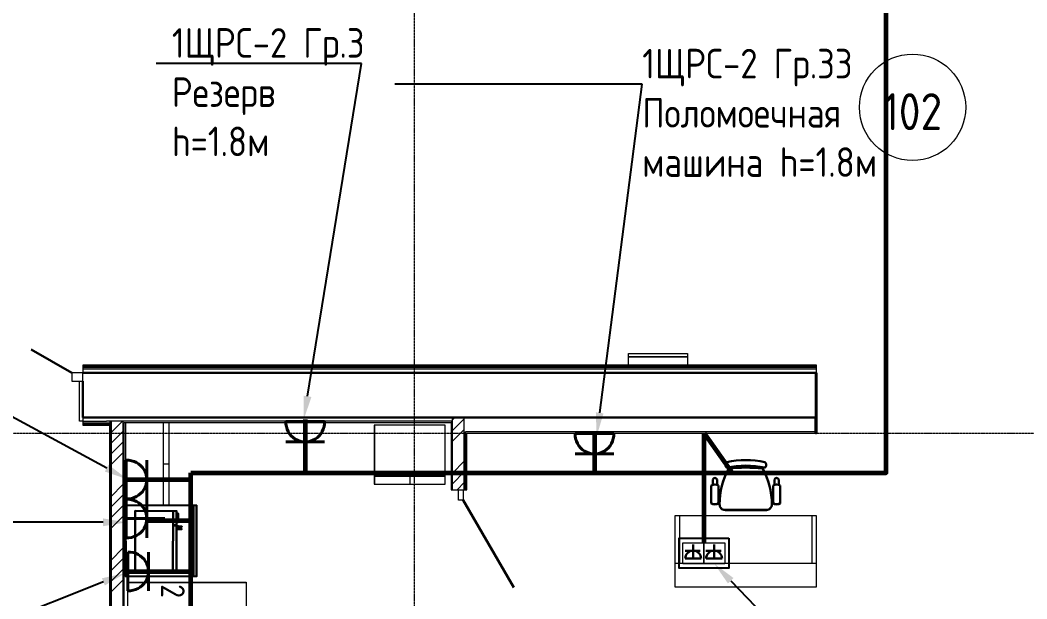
# Model space of a CAD drawing. Header units: millimetres. Extents: x -32 to 417638015, y -35 to 175284279.
# Drawn here: x 184406 to 192930, y 58660 to 63557 of the extents above; entities that cross this region are included whole.
import ezdxf
from ezdxf import colors
from ezdxf.entities.mleader import LeaderData, LeaderLine
from ezdxf.math import Vec2, Vec3

# ---------------------------------------------------------------- set-up
doc = ezdxf.new("R2010")
doc.units = ezdxf.units.MM
doc.linetypes.add('ADSK_Линия сетки', pattern=[25, 20, -2.5, 0, -2.5])
for name, color, linetype, lineweight in [('_ЭМ_В полу', 26, 'Кабель в трубе', 60), ('_ЭМ_гофра', 5, 'Continuous', 60), ('_ЭМ_ТХобщее_слой', 7, 'Continuous', 30), ('Аннотация', 7, 'Continuous', 18), ('Двери', 7, 'Continuous', 9), ('Оси', 253, 'Continuous', 9), ('Перекрытие', 7, 'Continuous', 18), ('Стены внутренние', 7, 'Continuous', 18), ('Стены несущие', 7, 'Continuous', 30), ('Стены отделка', 7, 'Continuous', 30), ('Стены штриховка', 7, 'Continuous', 9), ('ТХ', 5, 'Continuous', 0), ('ШТРИХОВКА', 252, 'Continuous', 15), ('Электро', 250, 'Continuous', 25), ('ЭМ', 5, 'Continuous', 40), ('ЭОМ_Кабель Быт. розеток', 5, 'Continuous', 30), ('ЭОМ_Кабель для СУП', 150, 'Continuous', 9)]:
    doc.layers.add(name, color=color, linetype=linetype, lineweight=lineweight)
for name, color, linetype in [('_ЭМ_Надписи', 7, 'Continuous'), ('ВНУТРЯНКА', 1, 'Continuous'), ('ЭОМ_Лотки рабочие', 5, 'Continuous')]:
    doc.layers.add(name, color=color, linetype=linetype)
doc.layers.add('PDF _ЭОМ _розетки', color=7, linetype='Continuous', true_color=0xeb0000)
doc.layers.add('Линии', color=7, linetype='Continuous', lineweight=9, true_color=0x00a600)
doc.styles.add('GOST Common', font='GOST_Common.ttf', dxfattribs={"width": 0.9, "height": 350})
doc.styles.add('ЭОМ', font='isocpeur.ttf', dxfattribs={"width": 0.85, "height": 250})
doc.linetypes.add('Кабель в трубе', pattern='A,8,[133,ltypeshp.shx,S=1,R=0,X=10,Y=1.3],-3,[130,ltypeshp.shx,S=1.5,R=-45,X=-1.5,Y=0],8', length=19)
pattern_1 = [(45, (-31496.66, 188.9), (-269.4077, 269.4077), []), (45, (-31406.86, 188.9), (-269.4077, 269.4077), []), (45, (-31317.06, 188.9), (-269.4077, 269.4077), []), (45, (-31227.26, 188.9), (-269.4077, 269.4077), [])]
pattern_2 = [(0, (557.2, 188.9), (406.4, 101.6), [33.528, -271.272, 33.528, -271.272, -1625.6]), (0, (557.2, 188.9), (406.4, 101.6), [-609.6, 33.528, -576.072, 33.528, -271.272, -711.2]), (0, (557.2, 188.9), (406.4, 101.6), [-1524, 33.528, -169.672, 33.528, -474.472]), (120, (709.6, 239.7), (-291.18818, 301.15272), [33.528, -271.272, 33.528, -271.272, -1625.6]), (120, (709.6, 239.7), (-291.18818, 301.15272), [-609.6, 33.528, -576.072, 33.528, -271.272, -711.2]), (120, (709.6, 239.7), (-291.18818, 301.15272), [-1524, 33.528, -169.672, 33.528, -474.472]), (240, (760.4, 442.9), (-115.21182, -402.75272), [33.528, -271.272, 33.528, -271.272, -1625.6]), (240, (760.4, 442.9), (-115.21182, -402.75272), [-609.6, 33.528, -576.072, 33.528, -271.272, -711.2]), (240, (760.4, 442.9), (-115.21182, -402.75272), [-1524, 33.528, -169.672, 33.528, -474.472])]

# ---------------------------------------------------------------- blocks, each defined once
blk = doc.blocks.new('ТХ 1 этаж.')
at = {"color": 252, "linetype": 'Continuous', "true_color": 0x939598}
for p, q in [((27977.1, 6485.2), (27977.1, 6334)), ((27989.1, 6536.6), (27989.1, 6491)), ((28025.8, 6536.5), (28025.8, 6490.8)), ((28037.3, 6485.2), (28037.3, 6334)), ((28500.1, 6485.2), (28500.1, 6334)), ((28511.5, 6536.5), (28511.5, 6490.8)), ((28548.3, 6536.6), (28548.2, 6491)), ((28560.3, 6485.2), (28560.3, 6334)), ((28093.6, 6277.7), (28443.8, 6277.7))]:
    blk.add_line(p, q, dxfattribs=at)
at = {"color": 252, "true_color": 0x939598}
for points in [[(23018.2, 6315.7), (23019.5, 5715.7), (23619.5, 5717.1), (23618.2, 6317.1)], [(23561, 6316), (23593, 6316.1), (23594.4, 5717), (23562.4, 5717)]]:
    blk.add_lwpolyline(points, close=True, dxfattribs=at)
at = {"color": 252, "linetype": 'Continuous', "true_color": 0x939598}
for points in [[(23098.1, 5760.9), (23099.6, 6270.6), (23449.5, 6268.7), (23447.9, 5759)], [(23452.9, 6142.6), (23462.1, 6140.7), (23488.1, 6138.8), (23495.4, 6136.9), (23482.3, 6133.2), (23452.6, 6131.5), (23473.1, 6133.3), (23482.3, 6135.1), (23476.8, 6137), (23454.7, 6140.8)], [(23474.9, 6120.3), (23452.6, 6120.4), (23476.8, 6118.4), (23486, 6118.4), (23474.9, 6116.6), (23452.6, 6114.8), (23452.6, 6124.1), (23452.6, 6131.5), (23452.9, 6140.8), (23452.9, 6142.6), (23452.6, 6137.1), (23452.6, 6131.5), (23452.6, 6122.2), (23452.6, 6114.8), (23452.6, 6111.1), (23452.6, 6109.3), (23452.6, 6111.1), (23452.6, 6114.8), (23478.6, 6114.7), (23493.3, 6116.5), (23487.8, 6118.4)], [(23452.6, 6120.4), (23452.6, 6131.5)]]:
    blk.add_lwpolyline(points, close=True, dxfattribs=at)
for points in [[(23418.2, 5759.1), (23419.8, 6268.8)], [(23449.5, 6248.3), (23462.3, 6248.2), (23462.1, 6174.1), (23449.2, 6174.1)], [(23419.5, 6148.3), (23448.9, 6148.2)]]:
    blk.add_lwpolyline(points, dxfattribs=at)
for centre, radius, start, end in [((28124.7, 6658.9), 28.1, 124.29147, 235.70827), ((28269.4, 5952), 747.5, 77.60199, 102.39777), ((28269.4, 5905.6), 747.5, 77.60199, 102.39777), ((28414, 6658.9), 28.1, 304.29007, 55.70964), ((28672.1, 6326.2), 624.5, 150.90677, 180.12147), ((28269.4, 4873.7), 1761.9, 85.39382, 94.65462), ((27865.3, 6326.2), 624.5, 359.87797, 29.10589), ((28007.2, 6435.2), 58.4, 58.95098, 121.04877), ((28007.5, 6528), 20.2, 24.89545, 155.33537), ((28530.2, 6435.2), 58.4, 58.95101, 121.04877), ((28529.9, 6528.1), 20.2, 24.89545, 155.33537), ((28007.2, 6384), 58.4, 238.95097, 301.04877), ((28093, 6323.1), 45.4, 177.81347, 270.74787), ((28444.4, 6323.1), 45.4, 269.25187, 2.18664), ((28530.2, 6384), 58.4, 238.95097, 301.04877)]:
    blk.add_arc(centre, radius, start, end, dxfattribs=at)
at = {"layer": 'ТХ', "color": 252, "true_color": 0x939598}
for p, q in [((23338.2, 6315.7), (23338.2, 7015.7)), ((23388.2, 6665.7), (23338.2, 6665.7)), ((27708.7, 6227.7), (27708.7, 5827.7)), ((28828.7, 6227.7), (28828.7, 5827.7)), ((27668.7, 5827.7), (28868.7, 5827.7))]:
    blk.add_line(p, q, dxfattribs=at)
for points in [[(27775.4, 7602.7), (27775.4, 7502.7), (27275.4, 7502.7), (27275.4, 7602.7)], [(23388.2, 6315.7), (23388.2, 7015.7), (23018.2, 7015.7), (23018.2, 6315.7)], [(25124.2, 6495.7), (25724.2, 6495.7), (25724.2, 6995.7), (25124.2, 6995.7)], [(27668.7, 5627.7), (28868.7, 5627.7), (28868.7, 6227.7), (27668.7, 6227.7)], [(23038.2, 3565.7), (23038.2, 5665.7), (24038.2, 5665.7), (24038.2, 3565.7)]]:
    blk.add_lwpolyline(points, close=True, dxfattribs=at)
for points in [[(27775.4, 7572.7), (27275.4, 7572.7)], [(25124.2, 6565.7), (25724.2, 6565.7)], [(25424.2, 6565.7), (25424.2, 6495.7)]]:
    blk.add_lwpolyline(points, dxfattribs=at)
blk = doc.blocks.new('1 этаж')
at = {"layer": 'Стены внутренние', "lineweight": 9}
h = blk.add_hatch(dxfattribs=at)
h.set_pattern_fill('FP_12', color=8, style=0, pattern_type=2)
h.set_pattern_definition(pattern_2)
h.paths.add_polyline_path([(39466.201, 9024.111), (39466.201, 9039.111), (38271.201, 9039.111), (38271.201, 9024.111), (39210.158, 9024.111)])
h.paths.add_polyline_path([(32876.642, 9024.111), (36671.201, 9024.111), (36671.201, 9039.111), (32191.201, 9039.111), (32191.201, 9024.111)])
h.paths.add_polyline_path([(40496.201, 9024.111), (40623.331, 9024.111), (40623.331, 9039.111), (40496.201, 9039.111)])
h.paths.add_polyline_path([(13876.094, 9024.111), (14200.201, 9024.111), (14200.201, 9039.111), (10503.201, 9039.111), (10503.201, 9024.111), (11764.922, 9024.111)])
h.paths.add_polyline_path([(15800.201, 9024.111), (22012.317, 9024.111), (22012.317, 9039.111), (15800.201, 9039.111)])
h.paths.add_polyline_path([(8900.486, 9024.111), (8903.201, 9024.111), (8903.201, 9039.111), (8121.287, 9039.111), (8121.287, 9024.111), (8598.164, 9024.111)])
h.paths.add_polyline_path([(25487.54, 9024.111), (26114.735, 9024.111), (26114.735, 9039.111), (23912.317, 9039.111), (23912.317, 9024.111), (25375.995, 9024.111)])
h.paths.add_polyline_path([(30671.201, 9024.111), (30671.201, 9039.111), (28054.735, 9039.111), (28054.735, 9024.111), (30237.677, 9024.111)])
h = blk.add_hatch(dxfattribs=at)
h.set_pattern_fill('FP_12', color=8, style=0, pattern_type=2)
h.set_pattern_definition(pattern_2)
h.paths.add_polyline_path([(15999.701, 8569.111), (15999.701, 8584.111), (15800.201, 8584.111), (15800.201, 8569.111), (15989.701, 8569.111)])
h.paths.add_polyline_path([(8903.201, 8569.111), (8903.201, 8584.111), (8839.287, 8584.111), (8839.287, 8569.111), (8900.486, 8569.111)])
h.paths.add_polyline_path([(13876.094, 8569.111), (14200.201, 8569.111), (14200.201, 8584.111), (10503.201, 8584.111), (10503.201, 8569.111), (11764.922, 8569.111)])
at = {"layer": 'Стены штриховка'}
h = blk.add_hatch(dxfattribs=at)
h.set_pattern_fill('ANSI34', color=8, scale=20)
h.set_pattern_definition(pattern_1)
h.paths.add_polyline_path([(19029.701, 8614.111), (18929.701, 8614.111), (18929.701, 8004.111), (19029.701, 8004.111)])
h.paths.add_polyline_path([(19029.701, 6974.111), (18929.701, 6974.111), (18929.701, 6337.392), (19029.701, 6337.392)])
h.paths.add_polyline_path([(19049.701, 3337.392), (18929.701, 3337.392), (18929.701, 2667.133), (19029.701, 2667.133), (19029.701, 2836.133), (19049.701, 2836.133)])
h = blk.add_hatch(dxfattribs=at)
h.set_pattern_fill('ANSI34', color=8, scale=20)
h.set_pattern_definition(pattern_1)
h.paths.add_polyline_path([(16138.629, 8584.111), (16038.629, 8584.111), (16038.629, 2667.133), (16138.629, 2667.133)])
at = {"layer": 'Двери', "color": 8, "lineweight": 30}
for p, q in [((15705.201, 8994.111), (15363.121, 9191.611)), ((19019.701, 7917.111), (19447.701, 7175.793))]:
    blk.add_line(p, q, dxfattribs=at)
at = {"layer": 'Двери', "color": 8}
for p, q in [((15705.201, 8994.111), (15705.201, 8924.111)), ((15800.201, 8994.111), (15705.201, 8994.111)), ((15800.201, 8924.111), (15800.201, 8994.111)), ((15705.201, 8924.111), (15800.201, 8924.111)), ((18979.701, 8004.111), (19019.701, 8004.111)), ((18979.701, 7917.111), (18979.701, 8004.111)), ((19019.701, 8004.111), (19019.701, 7917.111)), ((19019.701, 7917.111), (18979.701, 7917.111))]:
    blk.add_line(p, q, dxfattribs=at)
at = {"layer": 'Линии', "color": 8}
blk.add_circle((22824.738, 11240.342), 450, dxfattribs=at)
at = {"layer": 'Оси', "color": 8, "linetype": 'ADSK_Линия сетки'}
for p, q in [((18606.766, -4162.595), (18606.766, 44411.9)), ((-9557.528, 8483.902), (56672.201, 8483.902))]:
    blk.add_line(p, q, dxfattribs=at)
at = {"layer": 'Перекрытие', "color": 8}
for p, q in [((15772.201, 8584.111), (15772.201, 8924.111)), ((15800.201, 8584.111), (15772.201, 8584.111))]:
    blk.add_line(p, q, dxfattribs=at)
at = {"layer": 'Стены несущие', "color": 8}
for p, q in [((22012.201, 8994.111), (15800.201, 8994.111)), ((22012.201, 8484.111), (22012.201, 8994.111)), ((15800.201, 8924.111), (15800.201, 8614.111)), ((22002.201, 8614.111), (15800.201, 8614.111)), ((22002.201, 8614.111), (22002.201, 8484.111)), ((22002.201, 8484.111), (22012.201, 8484.111))]:
    blk.add_line(p, q, dxfattribs=at)
at = {"layer": 'Стены отделка', "color": 8, "lineweight": 9}
for p, q in [((15800.201, 9059.111), (15800.201, 8994.111)), ((22012.317, 9059.111), (15800.201, 9059.111)), ((22012.317, 8994.111), (22012.317, 9059.111)), ((22012.201, 8994.111), (22012.317, 8994.111)), ((15800.201, 8614.111), (15800.201, 8549.111)), ((19029.701, 8494.111), (19029.701, 8614.111)), ((15800.201, 8549.111), (16028.629, 8549.111)), ((16149.701, 8584.111), (15999.701, 8584.111)), ((18929.701, 8584.111), (15999.701, 8584.111)), ((16026.629, 8549.111), (16026.629, 2257.133)), ((16138.629, 8584.111), (16138.629, 2667.133)), ((16150.629, 2699.133), (16150.629, 8572.111)), ((16150.629, 8572.111), (18917.701, 8572.111)), ((18917.701, 8572.111), (18917.701, 8004.111)), ((22012.201, 8494.111), (19038.701, 8494.111)), ((19049.701, 8004.111), (19049.701, 8482.111)), ((19049.701, 8482.111), (22012.201, 8482.111)), ((22012.201, 8482.111), (22012.201, 8484.111)), ((18917.701, 8004.111), (18979.701, 8004.111)), ((19019.701, 8004.111), (19049.701, 8004.111))]:
    blk.add_line(p, q, dxfattribs=at)
at = {"layer": 'Стены штриховка', "color": 8}
for p, q in [((22012.317, 9048.111), (15800.201, 9048.111)), ((22012.317, 9039.111), (15800.201, 9039.111)), ((22012.317, 9024.111), (15800.201, 9024.111)), ((22002.201, 8614.111), (22002.201, 8994.111)), ((18929.701, 8004.111), (18929.701, 8614.111)), ((15800.201, 8584.111), (15999.701, 8584.111)), ((15800.201, 8569.111), (16028.629, 8569.111)), ((15800.201, 8560.111), (16028.629, 8560.111)), ((15999.701, 8549.111), (15987.701, 8549.111)), ((16028.629, 8584.111), (16028.629, 2667.133)), ((16038.629, 8584.111), (16038.629, 2667.133)), ((16148.629, 2697.133), (16148.629, 8574.111)), ((16148.629, 8574.111), (18919.701, 8574.111)), ((18919.701, 8584.111), (18919.701, 8004.111)), ((19029.701, 8004.111), (19029.701, 8494.111)), ((19038.701, 8004.111), (19038.701, 8494.111)), ((19038.701, 8484.111), (22002.201, 8484.111))]:
    blk.add_line(p, q, dxfattribs=at)
at = {"layer": 'ЭОМ_Лотки рабочие'}
blk.add_blockref('ТХ 1 этаж.', (-6856.492, 1554.379), dxfattribs=at)
at = {"layer": 'Аннотация', "color": 8, "lineweight": 9, "insert": (22824.738, 11203.394), "char_height": 312.5, "width": 520.21112, "attachment_point": 5, "line_spacing_factor": 1.022766, "style": 'GOST Common'}
blk.add_mtext('102', dxfattribs=at)
blk = doc.blocks.new('_ЭМ_ТХ2_1этаж')
at = {"color": 252, "linetype": 'Continuous', "true_color": 0x939598}
for p, q in [((139125, -62708.3), (139125, -62859.5)), ((139137, -62656.9), (139137, -62702.5)), ((139173.7, -62657), (139173.7, -62702.7)), ((139185.2, -62708.3), (139185.2, -62859.5)), ((139647.9, -62708.3), (139647.9, -62859.5)), ((139659.4, -62657), (139659.4, -62702.7)), ((139696.2, -62656.9), (139696.1, -62702.5)), ((139708.2, -62708.3), (139708.2, -62859.5)), ((139241.5, -62915.8), (139591.6, -62915.8))]:
    blk.add_line(p, q, dxfattribs=at)
at = {"color": 252, "true_color": 0x939598}
for points in [[(134166.1, -62877.8), (134167.4, -63477.8), (134767.4, -63476.4), (134766.1, -62876.4)], [(134708.9, -62877.5), (134740.9, -62877.4), (134742.3, -63476.5), (134710.2, -63476.6)]]:
    blk.add_lwpolyline(points, close=True, dxfattribs=at)
at = {"color": 252, "linetype": 'Continuous', "true_color": 0x939598}
for points in [[(134246, -63432.6), (134247.5, -62922.9), (134597.4, -62924.9), (134595.8, -63434.5)], [(134600.8, -63050.9), (134610, -63052.8), (134636, -63054.7), (134643.3, -63056.6), (134630.2, -63060.3), (134600.5, -63062), (134621, -63060.2), (134630.2, -63058.4), (134624.7, -63056.5), (134602.6, -63052.8)], [(134622.8, -63073.2), (134600.5, -63073.1), (134624.7, -63075.1), (134633.9, -63075.1), (134622.8, -63076.9), (134600.5, -63078.7), (134600.5, -63069.4), (134600.5, -63062), (134600.8, -63052.8), (134600.8, -63050.9), (134600.5, -63056.5), (134600.5, -63062), (134600.5, -63071.3), (134600.5, -63078.7), (134600.5, -63082.4), (134600.5, -63084.2), (134600.5, -63082.4), (134600.5, -63078.7), (134626.5, -63078.8), (134641.2, -63077), (134635.7, -63075.1)], [(134600.5, -63073.1), (134600.5, -63062)]]:
    blk.add_lwpolyline(points, close=True, dxfattribs=at)
for points in [[(134566.1, -63434.4), (134567.7, -62924.7)], [(134597.4, -62945.2), (134610.2, -62945.3), (134610, -63019.4), (134597.1, -63019.4)], [(134567.4, -63045.2), (134596.8, -63045.3)]]:
    blk.add_lwpolyline(points, dxfattribs=at)
for centre, radius, start, end in [((139820, -62867.3), 624.5, 150.90677, 180.12147), ((139272.6, -62534.6), 28.1, 124.29147, 235.70827), ((139417.3, -63241.5), 747.5, 77.60199, 102.39777), ((139417.3, -63287.9), 747.5, 77.60199, 102.39777), ((139417.3, -64319.8), 1761.9, 85.39382, 94.65462), ((139013.2, -62867.3), 624.5, 359.87797, 29.10589), ((139561.9, -62534.6), 28.1, 304.29007, 55.70964), ((139155.4, -62665.5), 20.2, 24.89545, 155.33537), ((139677.8, -62665.4), 20.2, 24.89545, 155.33537), ((139155.1, -62758.4), 58.4, 58.95098, 121.04877), ((139678.1, -62758.4), 58.4, 58.95101, 121.04877), ((139155.1, -62809.5), 58.4, 238.95097, 301.04877), ((139240.9, -62870.4), 45.4, 177.81347, 270.74787), ((139592.2, -62870.4), 45.4, 269.25187, 2.18664), ((139678.1, -62809.5), 58.4, 238.95097, 301.04877)]:
    blk.add_arc(centre, radius, start, end, dxfattribs=at)
at = {"layer": 'ТХ', "color": 252, "true_color": 0x939598}
for p, q in [((134486.1, -62877.8), (134486.1, -62177.8)), ((134536.1, -62527.8), (134486.1, -62527.8)), ((138856.6, -62965.8), (138856.6, -63365.8)), ((139976.6, -62965.8), (139976.6, -63365.8)), ((138816.6, -63365.8), (140016.6, -63365.8))]:
    blk.add_line(p, q, dxfattribs=at)
for points in [[(138923.2, -61590.8), (138923.2, -61690.8), (138423.2, -61690.8), (138423.2, -61590.8)], [(134536.1, -62877.8), (134536.1, -62177.8), (134166.1, -62177.8), (134166.1, -62877.8)], [(136272.1, -62697.8), (136872.1, -62697.8), (136872.1, -62197.8), (136272.1, -62197.8)], [(138816.6, -63565.8), (140016.6, -63565.8), (140016.6, -62965.8), (138816.6, -62965.8)], [(134186.1, -65627.8), (134186.1, -63527.8), (135186.1, -63527.8), (135186.1, -65627.8)]]:
    blk.add_lwpolyline(points, close=True, dxfattribs=at)
for points in [[(138923.2, -61620.8), (138423.2, -61620.8)], [(136272.1, -62627.8), (136872.1, -62627.8)], [(136572.1, -62627.8), (136572.1, -62697.8)]]:
    blk.add_lwpolyline(points, dxfattribs=at)
blk = doc.blocks.new('Люк на 2 места')
at = {"layer": 'PDF _ЭОМ _розетки', "color": 3, "linetype": 'Continuous', "lineweight": 25, "transparency": 33554687}
blk.add_lwpolyline([(0, 254.6), (0, 0), (-421.6, 0), (-421.6, 254.6)], close=True, dxfattribs=at)
at = {"layer": 'PDF _ЭОМ _розетки', "color": 7, "linetype": 'Continuous', "lineweight": 20, "transparency": 33554687}
for points in [[(-213.4, 215.1), (-213.4, 37.3), (-391.2, 37.3), (-391.2, 215.1)], [(-35.6, 215.1), (-35.6, 37.3), (-213.4, 37.3), (-213.4, 215.1)]]:
    blk.add_lwpolyline(points, close=True, dxfattribs=at)
at = {"layer": 'ВНУТРЯНКА', "color": 5, "lineweight": 30, "ltscale": 100, "transparency": 33554687}
for p, q in [((-244.3, 147.2), (-372.2, 147.2)), ((-67.6, 147.2), (-195.5, 147.2))]:
    blk.add_line(p, q, dxfattribs=at)
at = {"layer": 'Электро', "color": 5, "lineweight": 30, "transparency": 33554687}
for p, q in [((-303.2, 80), (-303.2, 200.1)), ((-126.5, 80), (-126.5, 200.1)), ((-370.4, 80), (-235.9, 80)), ((-193.7, 80), (-59.2, 80))]:
    blk.add_line(p, q, dxfattribs=at)
at = {"layer": 'Электро', "color": 5, "lineweight": 30, "transparency": 33554687, "extrusion": (0, 0, -1)}
for centre in [(-303.2, 79.9), (-126.5, 79.9)]:
    blk.add_ellipse(centre, major_axis=(-47.6, -47.6), ratio=1, start_param=0.787621, end_param=3.924768, dxfattribs=at)
blk = doc.blocks.new('1м розетка IP20')
at = {"layer": 'ЭМ', "color": 5}
for p, q in [((-10.5, 162.7), (-10.5, -162.7)), ((163.1, 162.7), (163.1, -162.7)), ((-10.5, 0), (315.5, 0))]:
    blk.add_line(p, q, dxfattribs=at)
blk.add_arc((0, 0), 163.1, 266.31959, 93.68041, dxfattribs=at)
blk = doc.blocks.new('2м розетка IP20')
at = {"layer": 'ЭМ', "color": 5}
for p, q in [((-494124.5, -357092.4), (-494124.5, -356766.5)), ((-494287.3, -356918.9), (-493961.8, -356918.9)), ((-494287.3, -357092.4), (-493961.8, -357092.4))]:
    blk.add_line(p, q, dxfattribs=at)
blk.add_arc((-494124.5, -357082), 163.1, 356.31959, 183.68041, dxfattribs=at)
at = {"layer": 'ЭОМ_Кабель Быт. розеток', "color": 7, "insert": (-494016.1, -356612.2), "char_height": 200, "attachment_point": 1, "style": 'ЭОМ'}
blk.add_mtext_dynamic_manual_height_columns('2', width=91.256, gutter_width=1250, heights=[0], dxfattribs=at)

msp = doc.modelspace()

# ---------------------------------------------------------------- linework, layer by layer
at = {"layer": '_ЭМ_В полу', "ltscale": 25}
msp.add_lwpolyline([(190197.2, 59140), (190197.2, 60060.4)], dxfattribs=at)
at = {"layer": '_ЭМ_гофра', "linetype": 'ByBlock'}
for points in [[(185851.9, 59727.5), (191738.3, 59727.5), (191738.3, 63830)], [(186819.8, 60176.4), (186819.8, 59727.5)], [(189269, 60060.4), (189269, 59727.5)], [(190197.3, 60062.4), (190434.5, 59727.5)], [(185318.6, 59669.1), (185851.9, 59669.1)], [(187967.4, 54586.3), (185851.9, 54586.3), (185851.9, 59727.5)], [(185477.8, 59322.9), (185851.9, 59322.9)], [(185318.6, 58891.9), (185851.9, 58891.9)]]:
    msp.add_lwpolyline(points, dxfattribs=at)

# ---------------------------------------------------------------- block references
at = {"layer": '_ЭМ_ТХобщее_слой', "lineweight": 50}
msp.add_blockref('_ЭМ_ТХ2_1этаж', (51133.1, 122328.2), dxfattribs=at)
at = {"layer": 'ШТРИХОВКА'}
msp.add_blockref('1 этаж', (169137.4, 51579.3), dxfattribs=at)
at = {"layer": 'ЭМ', "rotation": 270}
for p in [(186819.8, 60151.4), (189269, 60050)]:
    msp.add_blockref('1м розетка IP20', p, dxfattribs=at)
at = {"layer": 'ЭМ'}
for p in [(185314.9, 59669.8), (185315.6, 59339.8)]:
    msp.add_blockref('1м розетка IP20', p, dxfattribs=at)
at = {"layer": 'ЭОМ_Кабель Быт. розеток', "rotation": 270}
msp.add_blockref('2м розетка IP20', (542411, -435232.6), dxfattribs=at)
at = {"layer": 'ЭОМ_Кабель для СУП', "color": 217, "linetype": 'ByBlock', "lineweight": 40, "true_color": 0x93278f, "transparency": 33554687}
msp.add_blockref('Люк на 2 места', (190408.1, 58920.2), dxfattribs=at)

# ---------------------------------------------------------------- leaders
at = {"layer": '_ЭМ_Надписи', "color": 7, "ltscale": 5}
ml = msp.add_multileader_mtext('Standard', dxfattribs=at)
ml.set_content('{\\fGOST Common|b0|i0|c204|p34;\\W0.9;\\C256;1ЩРС-2\\fISOCPEUR|b0|i0|c204|p34;\\W0.85; Гр.3\\PРезерв\\P\\pxql;\\fGOST Common|b0|i0|c0|p34;\\W0.9;h=\\fGOST Common|b0|i0|c204|p34;1\\fGOST Common|b0|i0|c0|p34;.\\fGOST Common|b0|i0|c204|p34;8м}', color=1, style='ЭОМ')
ml.set_leader_properties()
ml.build(insert=Vec2(0, 0))
ml.multileader.update_dxf_attribs({"text_left_attachment_type": 6, "text_right_attachment_type": 6, "dogleg_length": 0, "arrow_head_size": 200})
ctx = ml.context
ctx.base_point, ctx.char_height, ctx.arrow_head_size, ctx.landing_gap_size, ctx.plane_origin = Vec3(185691.2, 63189.5, -64.3), 250, 200, 0, Vec3(162581.5, 73947.8, -64.3)
ctx.left_attachment, ctx.right_attachment = 6, 6
notes = []
notes.append((ctx, [(1, (1, 1, 0), (187297.5, 63189.5, -64.3), (-1, 0), 0, [(0, [(186807.5, 60176.4, -64.3)], 0, [])])]))
ctx.mtext.insert, ctx.mtext.width, ctx.mtext.defined_height, ctx.mtext.flow_direction = Vec3(185691.2, 63489.5, -64.3), 2073.809, 545.6, 5
ml = msp.add_multileader_mtext('Standard', dxfattribs=at)
ml.set_content('{\\fGOST Common|b0|i0|c204|p34;\\W0.9;\\C256;1ЩРС-2\\fISOCPEUR|b0|i0|c204|p34;\\W0.85; Гр.33\\P\\pxql;Поломоечная машина\\fGOST Common|b0|i0|c204|p34;\\W0.9; \\fGOST Common|b0|i0|c0|p34;h=\\fGOST Common|b0|i0|c204|p34;1\\fGOST Common|b0|i0|c0|p34;.\\fGOST Common|b0|i0|c204|p34;8м}', color=1, style='ЭОМ')
ml.set_leader_properties()
ml.build(insert=Vec2(0, 0))
ml.multileader.update_dxf_attribs({"text_left_attachment_type": 6, "text_right_attachment_type": 6, "dogleg_length": 0, "arrow_head_size": 200})
ctx = ml.context
ctx.base_point, ctx.char_height, ctx.arrow_head_size, ctx.landing_gap_size, ctx.plane_origin = Vec3(189673.6, 63014.4, -64.3), 250, 200, 0, Vec3(165061.5, 73807.1, -64.3)
ctx.left_attachment, ctx.right_attachment = 6, 6
notes.append((ctx, [(0, (1, 1, 0), (189673.6, 63014.4, -64.3), (1, 0), 0, [(0, [(189287.4, 60035.6, -64.3)], 0, [])])]))
ctx.mtext.insert, ctx.mtext.width, ctx.mtext.defined_height, ctx.mtext.flow_direction = Vec3(189673.6, 63314.4, -64.3), 2073.809, 545.6, 5
ml = msp.add_multileader_mtext('Standard', dxfattribs=at)
ml.set_content('{\\fGOST Common|b0|i0|c204|p34;\\W0.9;\\C256;1ЩРС-2\\fISOCPEUR|b0|i0|c204|p34;\\W0.85; Гр.4 Микр.печь\\P\\pxql;\\fGOST Common|b0|i0|c0|p34;\\W0.9;h=\\fGOST Common|b0|i0|c204|p34;1\\fGOST Common|b0|i0|c0|p34;.\\fGOST Common|b0|i0|c204|p34;1м}', color=1, style='ЭОМ')
ml.set_leader_properties()
ml.build(insert=Vec2(0, 0))
ml.multileader.update_dxf_attribs({"text_left_attachment_type": 6, "text_right_attachment_type": 6, "dogleg_length": 0, "arrow_head_size": 200})
ctx = ml.context
ctx.base_point, ctx.char_height, ctx.arrow_head_size, ctx.landing_gap_size, ctx.plane_origin = Vec3(179923.5, 61704.6, -64.3), 250, 200, 0, Vec3(157921.5, 72247.3, -64.3)
ctx.left_attachment, ctx.right_attachment = 6, 6
notes.append((ctx, [(1, (1, 1, 0), (181551, 61704.6, -64.3), (-1, 0), 0, [(0, [(185314.9, 59671.2, -64.3)], 0, [])])]))
ctx.mtext.insert, ctx.mtext.width, ctx.mtext.defined_height, ctx.mtext.flow_direction = Vec3(179923.5, 62004.6, -64.3), 2073.809, 545.6, 5
ml = msp.add_multileader_mtext('Standard', dxfattribs=at)
ml.set_content('{\\fGOST Common|b0|i0|c204|p34;\\W0.9;\\C256;1ЩРС-2\\fISOCPEUR|b0|i0|c204|p34;\\W0.85; Гр.5\\PХолодильник\\P\\fGOST Common|b0|i0|c0|p34;\\W0.9;h=\\fGOST Common|b0|i0|c204|p34;1\\fGOST Common|b0|i0|c0|p34;.\\fGOST Common|b0|i0|c204|p34;1м}', color=1, style='ЭОМ')
ml.set_leader_properties()
ml.build(insert=Vec2(0, 0))
ml.multileader.update_dxf_attribs({"text_left_attachment_type": 6, "text_right_attachment_type": 6, "dogleg_length": 0, "arrow_head_size": 200})
ctx = ml.context
ctx.base_point, ctx.char_height, ctx.arrow_head_size, ctx.landing_gap_size, ctx.plane_origin = Vec3(180253.2, 59314.8, -64.3), 250, 200, 0, Vec3(157933.5, 69780, -64.3)
ctx.left_attachment, ctx.right_attachment = 6, 6
notes.append((ctx, [(1, (1, 1, 0), (181889.5, 59314.8, -64.3), (-1, 0), 0, [(0, [(185308.7, 59307.2, -64.3)], 0, [])])]))
ctx.mtext.insert, ctx.mtext.width, ctx.mtext.defined_height, ctx.mtext.flow_direction = Vec3(180253.2, 59614.8, -64.3), 2073.809, 545.6, 5
ml = msp.add_multileader_mtext('Standard', dxfattribs=at)
ml.set_content('{\\fGOST Common|b0|i0|c204|p34;\\W0.9;\\C256;1ЩРС-2\\fISOCPEUR|b0|i0|c204|p34;\\W0.85; Гр.3\\P\\pxql;Ноутбук}', color=1, style='ЭОМ')
ml.set_leader_properties()
ml.build(insert=Vec2(0, 0))
ml.multileader.update_dxf_attribs({"text_left_attachment_type": 6, "text_right_attachment_type": 6, "dogleg_length": 0, "arrow_head_size": 200})
ctx = ml.context
ctx.base_point, ctx.char_height, ctx.arrow_head_size, ctx.landing_gap_size, ctx.plane_origin = Vec3(192352.9, 56812.7, -64.3), 250, 200, 0, Vec3(167740.8, 67605.3, -64.3)
ctx.left_attachment, ctx.right_attachment = 6, 6
notes.append((ctx, [(0, (1, 1, 0), (192352.9, 56812.7, -64.3), (1, 0), 0, [(0, [(190283.6, 58957.4, -64.3)], 0, [])])]))
ctx.mtext.insert, ctx.mtext.width, ctx.mtext.defined_height, ctx.mtext.flow_direction = Vec3(192352.9, 57137.7, -64.3), 2073.809, 545.6, 5
ml = msp.add_multileader_mtext('Standard', dxfattribs=at)
ml.set_content('{\\fGOST Common|b0|i0|c204|p34;\\W0.9;\\C256;1ЩРС-2\\fISOCPEUR|b0|i0|c204|p34;\\W0.85; Гр.6\\P\\pxql;Чайник\\P\\fGOST Common|b0|i0|c0|p34;\\W0.9;h=\\fGOST Common|b0|i0|c204|p34;1\\fGOST Common|b0|i0|c0|p34;.\\fGOST Common|b0|i0|c204|p34;1м}', color=1, style='ЭОМ')
ml.set_leader_properties()
ml.build(insert=Vec2(0, 0))
ml.multileader.update_dxf_attribs({"text_left_attachment_type": 6, "text_right_attachment_type": 6, "dogleg_length": 0, "arrow_head_size": 200})
ctx = ml.context
ctx.base_point, ctx.char_height, ctx.arrow_head_size, ctx.landing_gap_size, ctx.plane_origin = Vec3(180349.8, 57555.7, -64.3), 250, 200, 0, Vec3(158000, 68020.9, -64.3)
ctx.left_attachment, ctx.right_attachment = 6, 6
notes.append((ctx, [(1, (1, 1, 0), (181956, 57555.7, -64.3), (-1, 0), 0, [(0, [(185296.6, 58877.3, -64.3)], 0, [])])]))
ctx.mtext.insert, ctx.mtext.width, ctx.mtext.defined_height, ctx.mtext.flow_direction = Vec3(180349.8, 57855.7, -64.3), 2073.809, 545.6, 5
for ctx, leaders in notes:
    for number, flags, end, landing, length, lines in leaders:
        leader = LeaderData()
        leader.index, (leader.has_last_leader_line, leader.has_dogleg_vector, leader.attachment_direction) = number, flags
        leader.last_leader_point, leader.dogleg_vector, leader.dogleg_length = Vec3(end), Vec3(landing), length
        for number, points, colour, breaks in lines:
            line = LeaderLine()
            line.index, line.vertices, line.color, line.breaks = number, Vec3.list(points), colors.encode_raw_color(colour), breaks
            leader.lines.append(line)
        ctx.leaders.append(leader)

doc.saveas('drawing.dxf')
